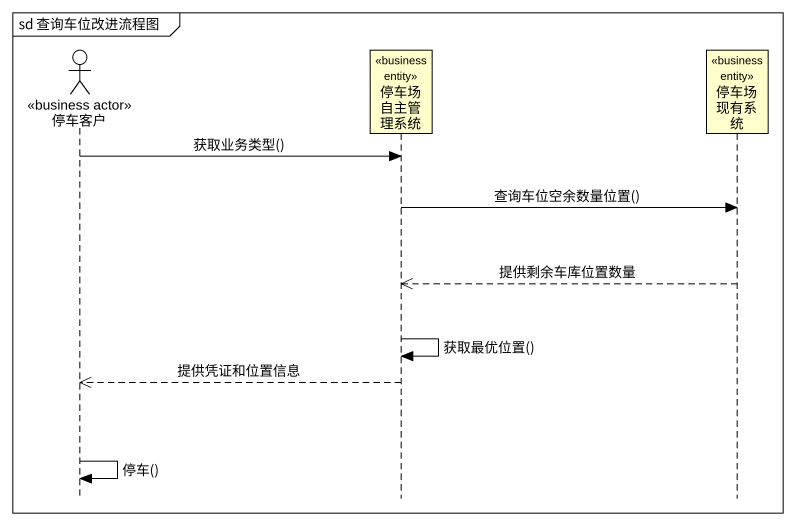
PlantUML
@startuml
mainframe sd 查询车位改进流程图
hide footbox
actor 停车客户 <<business actor>>
participant 停车场自主管理系统 <<business entity>>
participant 停车场现有系统 <<business entity>>

停车客户 -> 停车场自主管理系统 : 获取业务类型()
停车场自主管理系统 -> 停车场现有系统 : 查询车位空余数量位置()
停车场现有系统 -->> 停车场自主管理系统 : 提供剩余车库位置数量
停车场自主管理系统 -> 停车场自主管理系统 : 获取最优位置()
停车场自主管理系统 -->> 停车客户 : 提供凭证和位置信息
停车客户 -> 停车客户 : 停车()
@enduml
